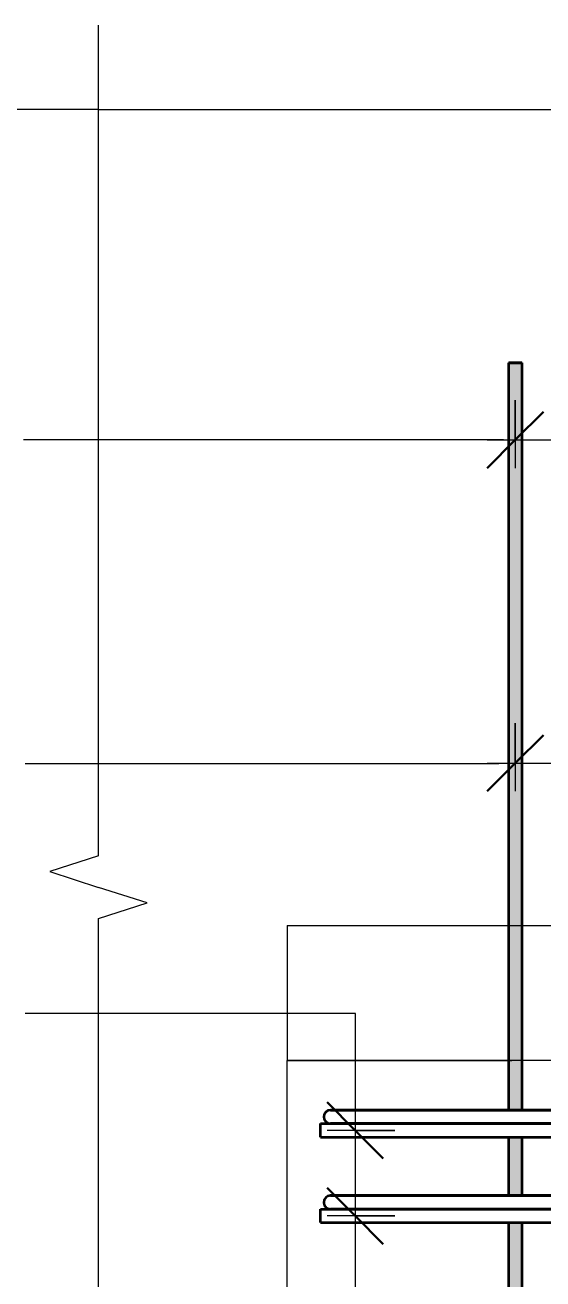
# Model space of a CAD drawing. Header units: millimetres. Extents: x -2461 to 50011, y -6221 to 38236.
# Drawn here: x 46852 to 47312, y 2726 to 3840 of the extents above; entities that cross this region are included whole.
import ezdxf

# ---------------------------------------------------------------- set-up
doc = ezdxf.new("R2010")
doc.units = ezdxf.units.MM
for name, color, linetype, lineweight in [('AA_Dim', 7, 'Continuous', 9), ('AA_Dim-25', 7, 'Continuous', 9), ('AA_Oformlenie', 7, 'Continuous', 9), ('AA_Vinoska', 7, 'Continuous', 9), ('AF_Perekritie_Опалубка', 253, 'Continuous', 18), ('AF_Stena_Опалубка', 253, 'Continuous', 18), ('KR_Armatura_Tonkie', 7, 'Continuous', 20)]:
    doc.layers.add(name, color=color, linetype=linetype, lineweight=lineweight)
doc.styles.add('ISOCPEUR_11', font='isocpeur.ttf', dxfattribs={"width": 0.85, "height": 62.5})
doc.styles.add('ISOCPEUR_12', font='isocpeur.ttf', dxfattribs={"width": 0.8, "height": 62.5})
doc.dimstyles.new('10_Раскладка_арматуры_с_засечками_1', dxfattribs={"dimscale": 304.8, "dimtxt": 0.18, "dimasz": 0.164042, "dimexe": 0.082021, "dimexo": 0, "dimgap": 0, "dimtad": 1, "dimdec": 3, "dimrnd": 0.001, "dimdsep": 46, "dimtxsty": 'ISOCPEUR_12', "dimblk1": 'OBLIQUE', "dimblk2": 'OBLIQUE', "dimsah": 1, "dimcen": 0.09, "dimdle": 0.082021, "dimazin": 0, "dimtfac": 1, "dimtdec": 4, "dimtix": 1, "dimtmove": 0, "dimatfit": 3, "dimfxl": 1, "dimtvp": 1, "dimtolj": 1, "dimtzin": 0, "dimlwd": 18, "dimlwe": 18, "dimarcsym": 2})
doc.dimstyles.new('10_Раскладка_арматуры_с_засечками_4', dxfattribs={"dimscale": 304.8, "dimtxt": 0.18, "dimasz": 0.164042, "dimexe": 0.082021, "dimexo": 0, "dimgap": 0, "dimtad": 1, "dimdec": 3, "dimrnd": 0.001, "dimdsep": 46, "dimtxsty": 'ISOCPEUR_11', "dimblk1": 'OBLIQUE', "dimblk2": 'OBLIQUE', "dimsah": 1, "dimcen": 0.09, "dimdle": 0.082021, "dimazin": 0, "dimtfac": 1, "dimtdec": 4, "dimtix": 1, "dimtmove": 2, "dimatfit": 3, "dimfxl": 1, "dimtvp": 1, "dimtolj": 1, "dimtzin": 0, "dimlwd": 18, "dimlwe": 18, "dimarcsym": 2})

# ---------------------------------------------------------------- blocks, each defined once
blk = doc.blocks.new('350_Стержень верт с удлинением концов _НесАрм_РабПлоск_ - 350_Стержень верт с удлинением концов _НесАрм_РабПлоск_-V32-Схема обрамления отверстия 1500х1050 _h_')
at = {"layer": 'KR_Armatura_Tonkie', "lineweight": 35}
h = blk.add_hatch(color=256, dxfattribs=at)
h.paths.add_polyline_path([(-34307, 1170), (-34301, 1170), (-34301.2, 1514), (-34313, 1514), (-34312.8, 1170), (-34308.6, 1170)])
h.paths.add_polyline_path([(-34305.7, 1538), (-34301, 1538), (-34301.2, 1602), (-34313, 1602), (-34312.8, 1538), (-34307, 1538)])
h.paths.add_polyline_path([(-34305.7, 1626), (-34301, 1626), (-34301.2, 1714), (-34313, 1714), (-34312.8, 1626), (-34307, 1626)])
h.paths.add_polyline_path([(-34311.2, 1726), (-34301, 1726), (-34301.2, 1814), (-34313, 1814), (-34312.8, 1726), (-34311.5, 1726)])
h.paths.add_polyline_path([(-34302.8, 1826), (-34301, 1826), (-34301.2, 2014), (-34313, 2014), (-34312.8, 1826), (-34303.1, 1826)])
h.paths.add_polyline_path([(-34302.8, 2026), (-34301, 2026), (-34301.2, 2214), (-34313, 2214), (-34312.8, 2026), (-34303.2, 2026)])
h.paths.add_polyline_path([(-34306.1, 2226), (-34301, 2226), (-34301.2, 2414), (-34313, 2414), (-34312.8, 2226), (-34307, 2226)])
h.paths.add_polyline_path([(-34302.8, 2426), (-34301, 2426), (-34301.2, 2614), (-34313, 2614), (-34312.8, 2426), (-34303.4, 2426)])
h.paths.add_polyline_path([(-34311.2, 2626), (-34301, 2626), (-34301.2, 2776), (-34313, 2776), (-34312.8, 2626), (-34311.8, 2626)])
h.paths.add_polyline_path([(-34307, 2800), (-34301, 2800), (-34301.2, 2852), (-34313, 2852), (-34312.8, 2800), (-34308.1, 2800)])
h.paths.add_polyline_path([(-34306.6, 2876), (-34301, 2876), (-34301.2, 3540), (-34313, 3540), (-34312.8, 2876), (-34307, 2876)])
for p, q in [((-34313, 3540), (-34313, 2876)), ((-34313, 3540), (-34301, 3540)), ((-34301.2, 3540), (-34312.8, 3540)), ((-34301, 2876), (-34301, 3540)), ((-34313, 2852), (-34313, 2800)), ((-34301, 2800), (-34301, 2852)), ((-34313, 2776), (-34313, 2626)), ((-34301, 2626), (-34301, 2776))]:
    blk.add_line(p, q, dxfattribs=at)
blk = doc.blocks.new('350_Стержень верт с удлинением концов _НесАрм_РабПлоск_ - 350_Стержень верт с удлинением концов _НесАрм_РабПлоск_-V27-Схема обрамления отверстия 1500х1050 _h_')
at = {"layer": 'KR_Armatura_Tonkie', "lineweight": 35}
for p, q in [((-32489, 3540), (-32489, 2876)), ((-32488.8, 3540), (-32477.2, 3540)), ((-32477.2, 3540), (-32488.8, 3540)), ((-32477, 2876), (-32477, 3540)), ((-32489, 2852), (-32489, 2800)), ((-32477, 2800), (-32477, 2852)), ((-32489, 2776), (-32489, 2626)), ((-32477, 2626), (-32477, 2776))]:
    blk.add_line(p, q, dxfattribs=at)
blk = doc.blocks.new('011_Прямоугольник обрыва _ЭлУзла_ - 011_Прямоугольник обрыва _ЭлУзла_-4156951-Схема обрамления отверстия 1500х1050 _h_')
at = {"layer": 'AA_Oformlenie'}
for p, q in [((-34677.7, 3102), (-34677.7, 3765.2)), ((-34677.7, 3765.2), (-34065.8, 3765.2)), ((-34677.7, 1719.4), (-34677.7, 3046.4))]:
    blk.add_line(p, q, dxfattribs=at)
blk = doc.blocks.new('DIMBLOCK174-Схема обрамления отверстия 1500х1050 _h_')
at = {"layer": 'AA_Dim-25', "lineweight": 18}
for p, q in [((47287.6, 3506.9), (47287.6, 3446.5)), ((47287.6, 3471.5), (47287.6, 3506.9)), ((47387.6, 3506.9), (47387.6, 3446.5)), ((47387.6, 3471.5), (47387.6, 3506.9)), ((47262.6, 3471.5), (47387.6, 3471.5))]:
    blk.add_line(p, q, dxfattribs=at)
at = {"layer": 'AA_Dim-25', "lineweight": 30}
for p, q in [((47287.6, 3471.5), (47312.6, 3496.5)), ((47387.6, 3471.5), (47412.6, 3496.5)), ((47287.6, 3471.5), (47262.6, 3446.5)), ((47387.6, 3471.5), (47362.6, 3446.5))]:
    blk.add_line(p, q, dxfattribs=at)
blk = doc.blocks.new('_Oblique')
at = {"color": 0, "linetype": 'ByBlock', "lineweight": -2}
blk.add_line((-0.5, -0.5), (0.5, 0.5), dxfattribs=at)
blk = doc.blocks.new('DIMBLOCK198-Схема обрамления отверстия 1500х1050 _h_')
at = {"layer": 'AA_Dim-25', "lineweight": 18}
for p, q in [((47287.6, 3219.7), (47287.6, 3159.3)), ((47287.6, 3184.3), (47287.6, 3219.7)), ((47387.6, 3219.7), (47387.6, 3159.3)), ((47387.6, 3184.3), (47387.6, 3219.7)), ((47262.6, 3184.3), (47387.6, 3184.3))]:
    blk.add_line(p, q, dxfattribs=at)
at = {"layer": 'AA_Dim-25', "lineweight": 30}
for p, q in [((47287.6, 3184.3), (47312.6, 3209.3)), ((47387.6, 3184.3), (47412.6, 3209.3)), ((47287.6, 3184.3), (47262.6, 3159.3)), ((47387.6, 3184.3), (47362.6, 3159.3))]:
    blk.add_line(p, q, dxfattribs=at)
blk = doc.blocks.new('DIMBLOCK215-Схема обрамления отверстия 1500х1050 _h_')
at = {"layer": 'AA_Dim-25', "lineweight": 30}
for p, q in [((47145.2, 2858), (47120.2, 2883)), ((47145.2, 2858), (47170.2, 2833)), ((47145.2, 2782), (47120.2, 2807)), ((47145.2, 2782), (47170.2, 2757))]:
    blk.add_line(p, q, dxfattribs=at)
at = {"layer": 'AA_Dim-25', "lineweight": 18}
for p, q in [((47145.2, 2883), (47145.2, 2782)), ((47180.6, 2858), (47120.2, 2858)), ((47145.2, 2858), (47180.6, 2858)), ((47180.6, 2782), (47120.2, 2782)), ((47145.2, 2782), (47180.6, 2782))]:
    blk.add_line(p, q, dxfattribs=at)
blk = doc.blocks.new('DIMBLOCK216-Схема обрамления отверстия 1500х1050 _h_')
at = {"layer": 'AA_Dim-25', "lineweight": 30}
for p, q in [((47145.2, 2782), (47120.2, 2807)), ((47145.2, 2782), (47170.2, 2757)), ((47145.2, 1620), (47120.2, 1645)), ((47145.2, 1620), (47170.2, 1595))]:
    blk.add_line(p, q, dxfattribs=at)
at = {"layer": 'AA_Dim-25', "lineweight": 18}
for p, q in [((47180.6, 2782), (47120.2, 2782)), ((47145.2, 2782), (47145.2, 1620)), ((47145.2, 2782), (47180.6, 2782)), ((47180.6, 1620), (47120.2, 1620)), ((47145.2, 1620), (47180.6, 1620))]:
    blk.add_line(p, q, dxfattribs=at)

msp = doc.modelspace()

# ---------------------------------------------------------------- linework, layer by layer
at = {"layer": 'AA_Vinoska'}
for p, q in [((46916.9145, 3765.1596), (46916.9145, 3840.1596)), ((46916.9145, 3765.1596), (46841.9145, 3765.1596)), ((47277.1518, 3471.6324), (46850.2207, 3471.6324)), ((47272.9743, 3183.8119), (46851.6216, 3183.8119)), ((46916.9145, 3102.024), (46873.5895, 3087.9469)), ((46873.5895, 3087.9469), (46916.9145, 3073.8697)), ((46960.2158, 3060.1197), (46916.9145, 3073.8697)), ((46916.9145, 3046.3697), (46960.2158, 3060.1197)), ((47145.3991, 2961.8862), (46851.6216, 2961.8862)), ((47145.3991, 1535.6625), (47145.3991, 2961.8862))]:
    msp.add_line(p, q, dxfattribs=at)
at = {"layer": 'AF_Perekritie_Опалубка', "lineweight": 20}
for p, q in [((47084.619, 3040), (49314.619, 3040)), ((47084.619, 3040), (47084.619, 2920)), ((49314.619, 2920), (47084.619, 2920))]:
    msp.add_line(p, q, dxfattribs=at)
at = {"layer": 'AF_Stena_Опалубка', "lineweight": 20}
for p, q in [((47084.619, 1000), (47084.619, 2920)), ((47084.619, 2920), (47284.619, 2920)), ((49314.619, 2920), (47284.619, 2920))]:
    msp.add_line(p, q, dxfattribs=at)
at = {"layer": 'KR_Armatura_Tonkie', "lineweight": 35}
for p, q in [((47159.2085, 2876), (47123.2085, 2876)), ((47123.2085, 2876), (47159.2085, 2876)), ((47937.2085, 2876), (47159.2085, 2876)), ((47159.2085, 2876), (47937.2085, 2876)), ((47114.285, 2864), (49284.285, 2864)), ((47114.285, 2852), (47114.285, 2864)), ((47114.285, 2864), (49284.285, 2864)), ((47114.285, 2852), (47114.285, 2864)), ((47159.2085, 2864), (47123.2085, 2864)), ((47123.2085, 2864), (47159.2085, 2864)), ((47937.2085, 2864), (47159.2085, 2864)), ((47159.2085, 2864), (47937.2085, 2864)), ((47114.285, 2852), (49284.285, 2852)), ((47114.285, 2852), (49284.285, 2852)), ((47159.2085, 2800), (47123.2085, 2800)), ((47123.2085, 2800), (47159.2085, 2800)), ((47937.2085, 2800), (47159.2085, 2800)), ((47159.2085, 2800), (47937.2085, 2800)), ((47114.285, 2788), (49284.285, 2788)), ((47114.285, 2776), (47114.285, 2788)), ((47114.285, 2788), (49284.285, 2788)), ((47114.285, 2776), (47114.285, 2788)), ((47159.2085, 2788), (47123.2085, 2788)), ((47123.2085, 2788), (47159.2085, 2788)), ((47937.2085, 2788), (47159.2085, 2788)), ((47159.2085, 2788), (47937.2085, 2788)), ((47114.285, 2776), (49284.285, 2776)), ((47114.285, 2776), (49284.285, 2776))]:
    msp.add_line(p, q, dxfattribs=at)
for centre in [(47123.2085, 2870), (47123.2085, 2870), (47123.2085, 2794), (47123.2085, 2794)]:
    msp.add_arc(centre, 6, 90, 270, dxfattribs=at)

# ---------------------------------------------------------------- block references
at = {"layer": 'AA_Oformlenie'}
msp.add_blockref('011_Прямоугольник обрыва _ЭлУзла_ - 011_Прямоугольник обрыва _ЭлУзла_-4156951-Схема обрамления отверстия 1500х1050 _h_', (81594.619, 0), dxfattribs=at)
at = {"layer": 'KR_Armatura_Tonkie', "lineweight": 35}
for name, p in [('350_Стержень верт с удлинением концов _НесАрм_РабПлоск_ - 350_Стержень верт с удлинением концов _НесАрм_РабПлоск_-V32-Схема обрамления отверстия 1500х1050 _h_', (81594.619, 0)), ('350_Стержень верт с удлинением концов _НесАрм_РабПлоск_ - 350_Стержень верт с удлинением концов _НесАрм_РабПлоск_-V27-Схема обрамления отверстия 1500х1050 _h_', (79770.619, 0))]:
    msp.add_blockref(name, p, dxfattribs=at)

# ---------------------------------------------------------------- dimensions: what is measured, and where the dimension line sits
at = {"layer": 'AA_Dim', "lineweight": 18}
for base, p1, p2, dimstyle, picture, middle in [((47387.619, 3471.5427), (47287.619, 3506.898), (47387.619, 3506.898), '10_Раскладка_арматуры_с_засечками_4', 'DIMBLOCK174-Схема обрамления отверстия 1500х1050 _h_', (47337.619, 3502.7927)), ((47387.619, 3184.3399), (47287.619, 3219.6952), (47387.619, 3219.6952), '10_Раскладка_арматуры_с_засечками_1', 'DIMBLOCK198-Схема обрамления отверстия 1500х1050 _h_', (47337.619, 3215.5899))]:
    dim = msp.add_linear_dim(base=base, p1=p1, p2=p2, dimstyle=dimstyle, override={"dimpost": '<>', "dimfxl": 100}, dxfattribs=at)
    dim.commit()
    dim.dimension.update_dxf_attribs({"geometry": picture, "text_midpoint": middle})
for base, p1, p2, override, picture, middle in [((47145.209, 2782), (47180.5643, 2858), (47180.5643, 2782), {"dimpost": '<>', "dimfxl": 76}, 'DIMBLOCK215-Схема обрамления отверстия 1500х1050 _h_', (47113.959, 2820)), ((47145.209, 1620), (47180.5643, 2782), (47180.5643, 1620), {"dimpost": '<>', "dimfxl": 1162}, 'DIMBLOCK216-Схема обрамления отверстия 1500х1050 _h_', (47113.959, 2201))]:
    dim = msp.add_linear_dim(base=base, p1=p1, p2=p2, angle=90, dimstyle='10_Раскладка_арматуры_с_засечками_1', override=override, dxfattribs=at)
    dim.commit()
    dim.dimension.update_dxf_attribs({"geometry": picture, "text_midpoint": middle})

doc.saveas('drawing.dxf')
